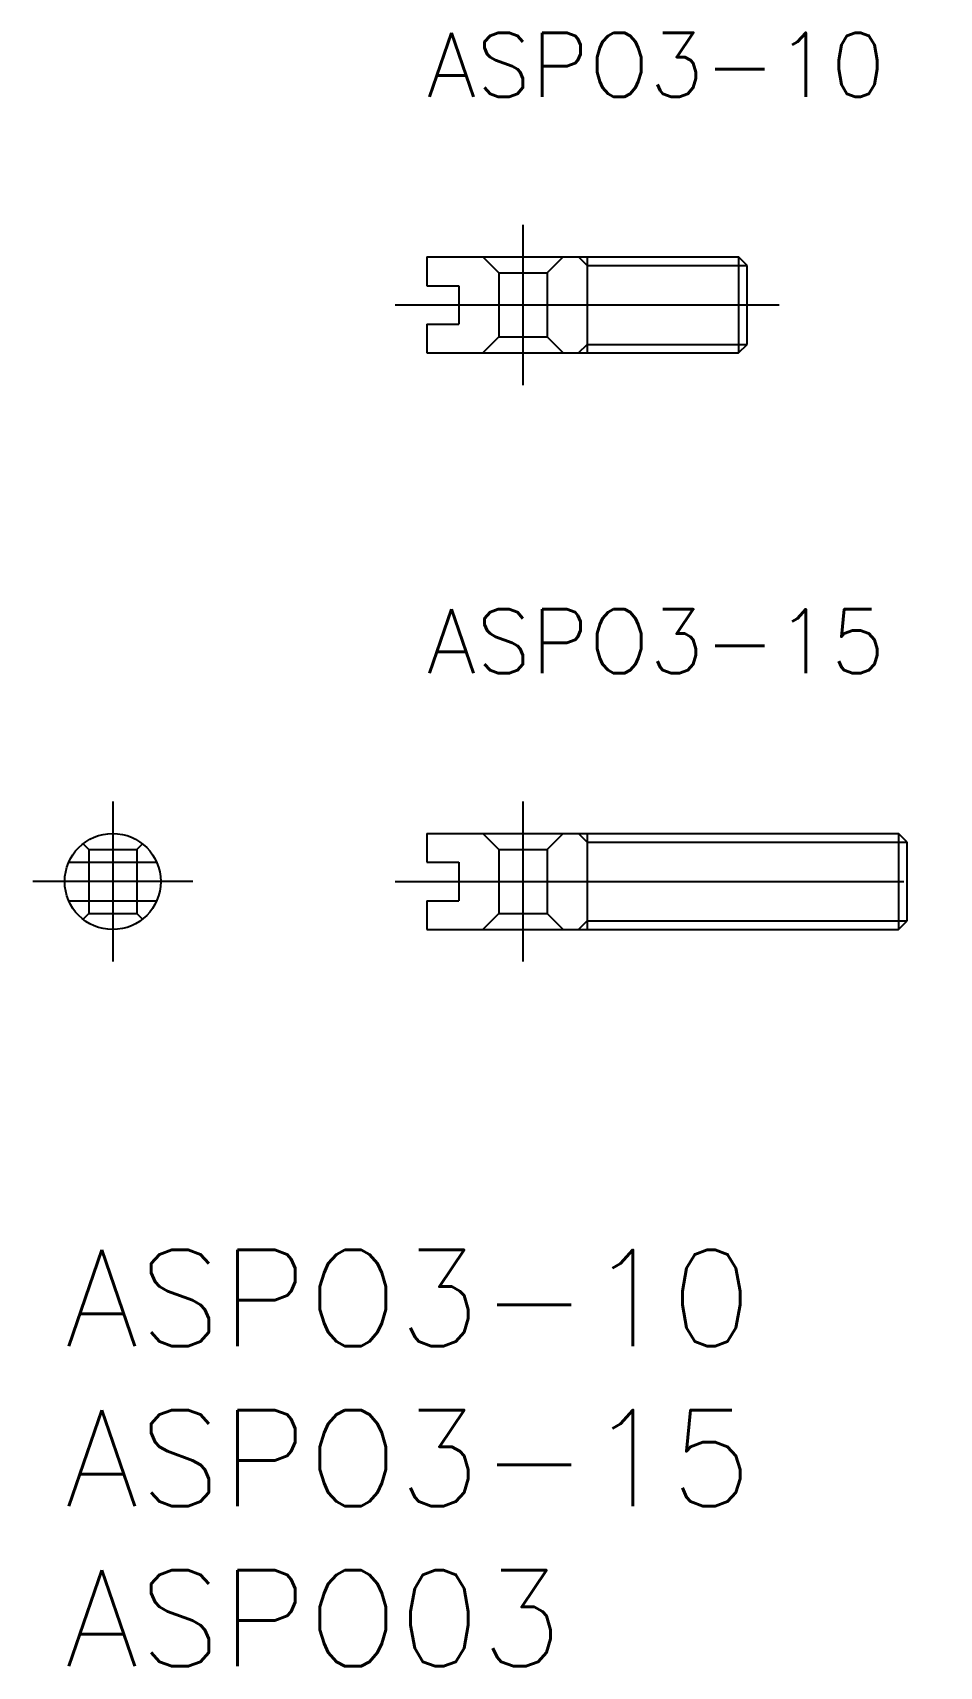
# Model space of a CAD drawing. Extents: x -1 to 27.3, y -13 to 38.
import ezdxf

# ---------------------------------------------------------------- set-up
doc = ezdxf.new("R2010")
doc.units = 0
doc.header["$LTSCALE"] = 0.5
doc.linetypes.add('CENTER', pattern=[50.8, 31.75, -6.35, 6.35, -6.35])
doc.linetypes.add('DASHED', pattern=[19.05, 12.7, -6.35])
for name, color, linetype in [('MSM_CENTER', 1, 'CENTER'), ('MSM_CONTINUOUS', 7, 'CONTINUOUS'), ('MSM_DASHED', 4, 'DASHED'), ('MSM_NARROW', 5, 'CONTINUOUS'), ('MSM_PART_NUMBER', 7, 'CONTINUOUS')]:
    doc.layers.add(name, color=color, linetype=linetype)
doc.styles.get("Standard").update_dxf_attribs({"font": 'txt.shx', "height": 1, "bigfont": 'bigfont.shx'})

# ---------------------------------------------------------------- blocks, each defined once
blk = doc.blocks.new('*U5')
at = {"layer": 'MSM_PART_NUMBER'}
blk.add_text('ASPO3-10', height=3, dxfattribs=at).set_placement((0, -3))
blk = doc.blocks.new('*U6')
at = {"layer": 'MSM_PART_NUMBER'}
blk.add_text('ASPO3-15', height=3, dxfattribs=at).set_placement((0, -8))
blk = doc.blocks.new('*U7')
at = {"layer": 'MSM_PART_NUMBER'}
blk.add_text('ASPO03', height=3, dxfattribs=at).set_placement((0, -13))

msp = doc.modelspace()

# ---------------------------------------------------------------- linework, layer by layer
at = {"layer": 'MSM_CENTER'}
for p, q in [((14.31, 32), (14.31, 27)), ((10.321, 29.5), (22.31, 29.5)), ((1.5, 14), (1.5, 9)), ((14.31, 14), (14.31, 9)), ((4, 11.5), (-1, 11.5)), ((10.321, 11.5), (27.31, 11.5))]:
    msp.add_line(p, q, dxfattribs=at)
at = {"layer": 'MSM_CONTINUOUS'}
for p, q in [((11.31, 31), (11.31, 30.1)), ((11.31, 31), (21.039, 31)), ((16.31, 31), (16.31, 28)), ((21.31, 30.729), (21.039, 31)), ((21.039, 31), (21.039, 28)), ((21.31, 28.27), (21.31, 30.729)), ((11.31, 30.1), (12.31, 30.1)), ((12.31, 30.1), (12.31, 28.9)), ((11.31, 28.9), (12.31, 28.9)), ((11.31, 28.9), (11.31, 28)), ((21.039, 28), (21.31, 28.27)), ((11.31, 28), (21.039, 28)), ((11.31, 13), (11.31, 12.1)), ((11.31, 13), (26.039, 13)), ((16.31, 13), (16.31, 10)), ((26.31, 12.729), (26.039, 13)), ((26.039, 13), (26.039, 10)), ((26.31, 10.271), (26.31, 12.729)), ((0.125, 12.1), (2.875, 12.1)), ((11.31, 12.1), (12.31, 12.1)), ((12.31, 12.1), (12.31, 10.9)), ((0.125, 10.9), (2.875, 10.9)), ((11.31, 10.9), (11.31, 10)), ((11.31, 10.9), (12.31, 10.9)), ((26.039, 10), (26.31, 10.271)), ((11.31, 10), (26.039, 10))]:
    msp.add_line(p, q, dxfattribs=at)
msp.add_circle((1.5, 11.5), 1.5, dxfattribs=at)
at = {"layer": 'MSM_DASHED'}
for p, q in [((13.06, 31), (13.56, 30.5)), ((15.06, 30.5), (15.56, 31)), ((13.56, 30.5), (13.56, 28.5)), ((13.56, 30.5), (15.06, 30.5)), ((15.06, 30.5), (15.06, 28.5)), ((13.06, 28), (13.56, 28.5)), ((13.56, 28.5), (15.06, 28.5)), ((15.06, 28.5), (15.56, 28)), ((13.06, 13), (13.56, 12.5)), ((15.06, 12.5), (15.56, 13)), ((0.572, 12.678), (0.75, 12.5)), ((0.75, 12.5), (0.75, 10.5)), ((0.75, 12.5), (2.25, 12.5)), ((2.25, 12.5), (2.428, 12.678)), ((2.25, 12.5), (2.25, 10.5)), ((13.56, 12.5), (13.56, 10.5)), ((13.56, 12.5), (15.06, 12.5)), ((15.06, 12.5), (15.06, 10.5)), ((0.572, 10.322), (0.75, 10.5)), ((0.75, 10.5), (2.25, 10.5)), ((2.25, 10.5), (2.428, 10.322)), ((13.06, 10), (13.56, 10.5)), ((13.56, 10.5), (15.06, 10.5)), ((15.06, 10.5), (15.56, 10))]:
    msp.add_line(p, q, dxfattribs=at)
at = {"layer": 'MSM_NARROW'}
for p, q in [((16.039, 31), (16.31, 30.729)), ((16.31, 30.729), (21.31, 30.729)), ((16.039, 28), (16.31, 28.27)), ((16.31, 28.27), (21.31, 28.27)), ((16.039, 13), (16.31, 12.729)), ((16.31, 12.729), (26.31, 12.729)), ((16.039, 10), (16.31, 10.271)), ((16.31, 10.271), (26.31, 10.271))]:
    msp.add_line(p, q, dxfattribs=at)

# ---------------------------------------------------------------- block references
at = {"layer": 'MSM_CONTINUOUS'}
for name in ['*U5', '*U6', '*U7']:
    msp.add_blockref(name, (0, 0), dxfattribs=at)

# ---------------------------------------------------------------- texts
for s, p in [('ASPO3-10', (11.31, 36)), ('ASPO3-15', (11.31, 18))]:
    msp.add_text(s, height=2, dxfattribs=at).set_placement(p)

doc.saveas('drawing.dxf')
